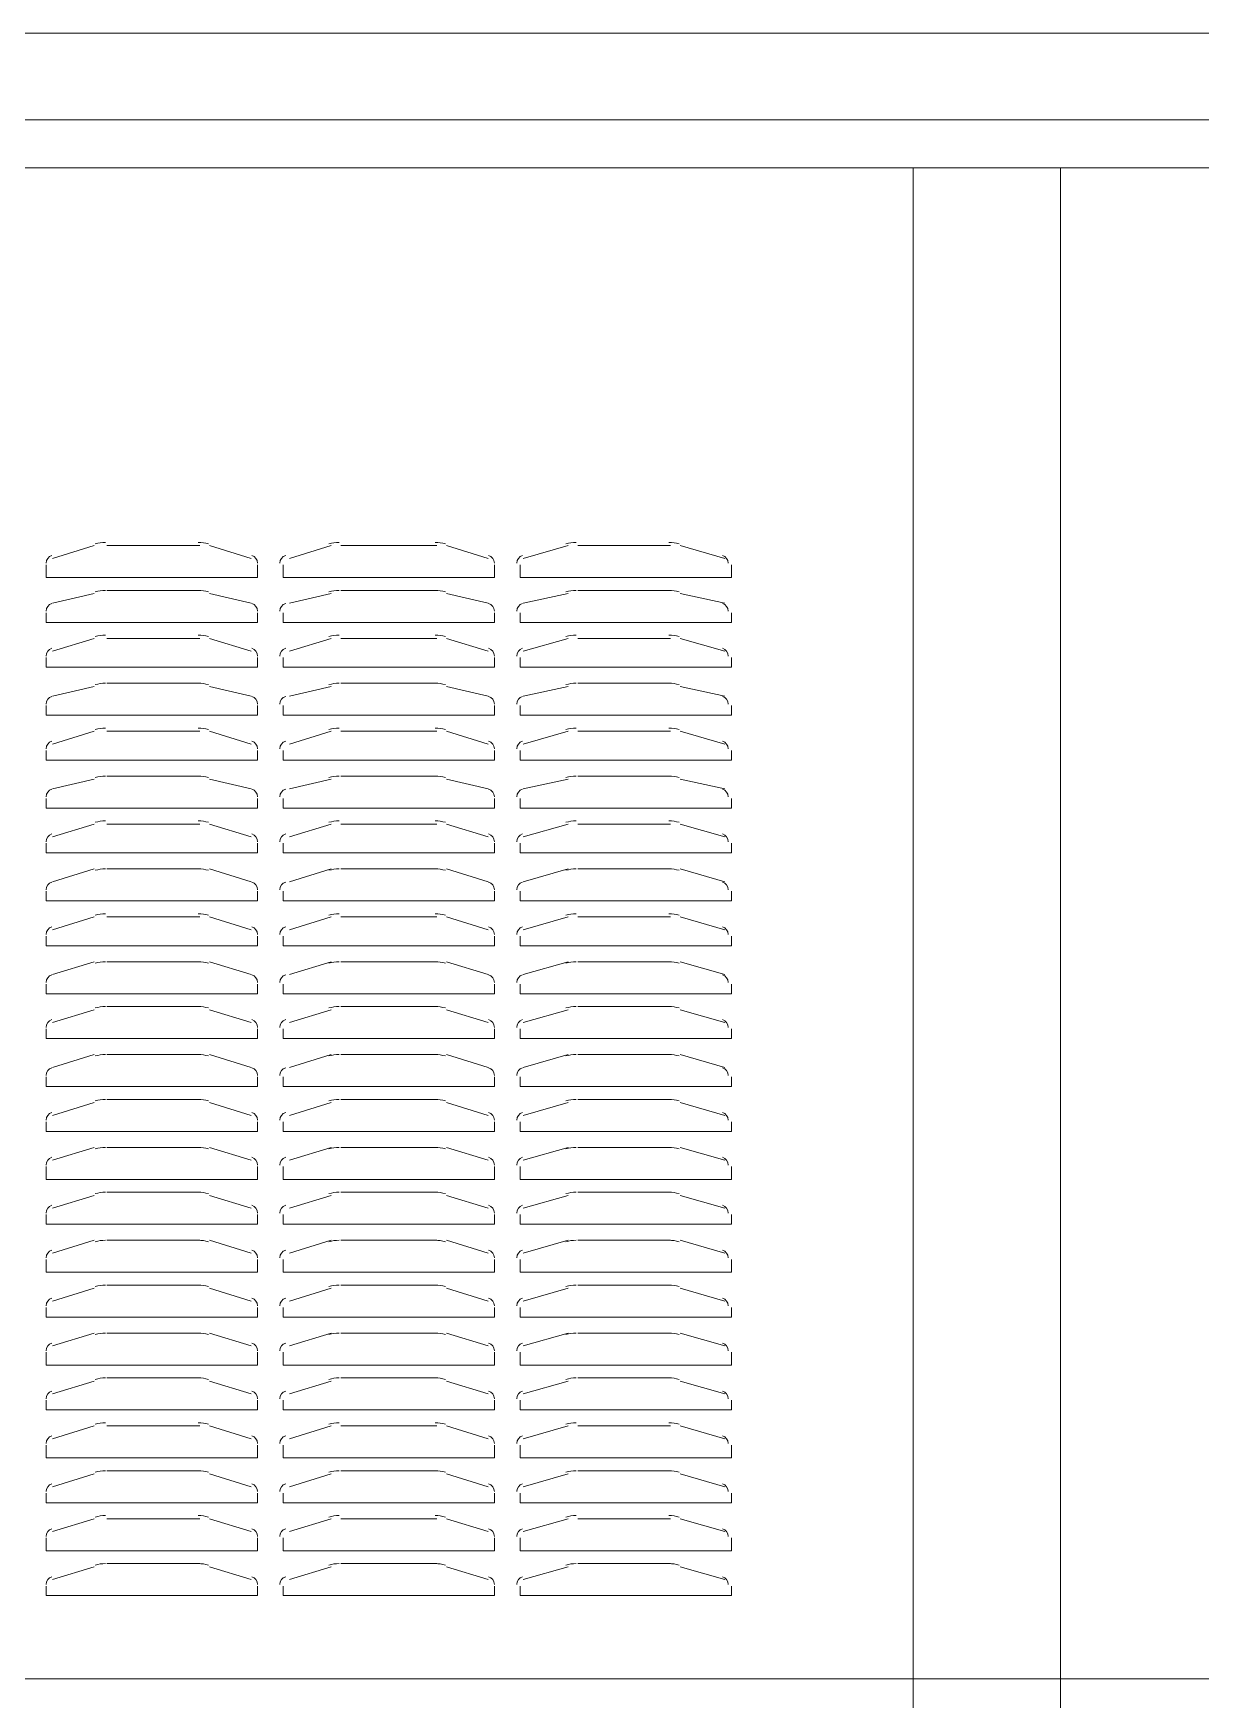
# Model space of a CAD drawing. Header units: millimetres. Extents: x 106699 to 122058, y 158555 to 162844.
# Drawn here: x 109897.96 to 109925.65, y 160367.29 to 160406.81 of the extents above; entities that cross this region are included whole.
import ezdxf

# ---------------------------------------------------------------- set-up
doc = ezdxf.new("R2010")
doc.units = ezdxf.units.MM
doc.layers.add('no3_paslanmaz kesit on', color=153, linetype='Continuous', lineweight=20)
doc.layers.add('S2000-002 Çizgi', color=7, linetype='Continuous')

# ---------------------------------------------------------------- blocks, each defined once
blk = doc.blocks.new('AA')
at = {"layer": 'no3_paslanmaz kesit on'}
for points in [[(116979.593, 160871.15), (117129.517, 160871.15), (117129.517, 160873.2), (116979.593, 160873.2), (116979.593, 160871.15)], [(116979.593, 160871.15), (117129.517, 160871.15), (117129.517, 160870.011), (116979.593, 160870.011), (116979.593, 160871.15)], [(116979.593, 160871.15), (117129.517, 160871.15), (117129.517, 160870.011), (116979.593, 160870.011), (116979.593, 160871.15)], [(116983.086, 160871.15), (117067.086, 160871.15)], [(117067.086, 160870.011), (117067.086, 160834.162), (116983.086, 160834.162), (116983.086, 160870.011)], [(117067.086, 160870.011), (117067.086, 160835.226), (117067.086, 160833.175), (117070.58, 160833.175), (117070.58, 160870.011)], [(117047.661, 160861.048), (117046.674, 160860.745)], [(117050.168, 160861.048), (117047.965, 160861.048)], [(117051.383, 160860.745), (117050.396, 160861.048)], [(117053.282, 160861.048), (117052.294, 160860.745)], [(117055.788, 160861.048), (117053.509, 160861.048)], [(117057.003, 160860.745), (117056.016, 160861.048)], [(117058.902, 160861.048), (117057.839, 160860.745)], [(117061.332, 160861.048), (117059.13, 160861.048)], [(117062.623, 160860.745), (117061.56, 160861.048)], [(117046.522, 160860.593), (117046.522, 160860.289), (117051.535, 160860.289), (117051.535, 160860.593)], [(117052.142, 160860.593), (117052.142, 160860.289), (117057.155, 160860.289), (117057.155, 160860.593)], [(117057.763, 160860.593), (117057.763, 160860.289), (117062.775, 160860.289), (117062.775, 160860.593)], [(117047.661, 160859.909), (117046.674, 160859.681)], [(117050.168, 160859.985), (117047.965, 160859.985)], [(117051.383, 160859.681), (117050.396, 160859.909)], [(117053.282, 160859.909), (117052.294, 160859.681)], [(117055.788, 160859.985), (117053.509, 160859.985)], [(117057.003, 160859.681), (117056.016, 160859.909)], [(117058.902, 160859.909), (117057.839, 160859.681)], [(117061.332, 160859.985), (117059.13, 160859.985)], [(117062.623, 160859.681), (117061.56, 160859.909)], [(117046.522, 160859.454), (117046.522, 160859.226), (117051.535, 160859.226), (117051.535, 160859.454)], [(117052.142, 160859.454), (117052.142, 160859.226), (117057.155, 160859.226), (117057.155, 160859.454)], [(117057.763, 160859.454), (117057.763, 160859.226), (117062.775, 160859.226), (117062.775, 160859.454)], [(117047.661, 160858.846), (117046.674, 160858.542)], [(117050.168, 160858.846), (117047.965, 160858.846)], [(117051.383, 160858.542), (117050.396, 160858.846)], [(117053.282, 160858.846), (117052.294, 160858.542)], [(117055.788, 160858.846), (117053.509, 160858.846)], [(117057.003, 160858.542), (117056.016, 160858.846)], [(117058.902, 160858.846), (117057.839, 160858.542)], [(117061.332, 160858.846), (117059.13, 160858.846)], [(117062.623, 160858.542), (117061.56, 160858.846)], [(117046.522, 160858.39), (117046.522, 160858.162), (117051.535, 160858.162), (117051.535, 160858.39)], [(117052.142, 160858.39), (117052.142, 160858.162), (117057.155, 160858.162), (117057.155, 160858.39)], [(117057.763, 160858.39), (117057.763, 160858.162), (117062.775, 160858.162), (117062.775, 160858.39)], [(117047.661, 160857.707), (117046.674, 160857.479)], [(117050.168, 160857.783), (117047.965, 160857.783)], [(117051.383, 160857.479), (117050.396, 160857.707)], [(117053.282, 160857.707), (117052.294, 160857.479)], [(117055.788, 160857.783), (117053.509, 160857.783)], [(117057.003, 160857.479), (117056.016, 160857.707)], [(117058.902, 160857.707), (117057.839, 160857.479)], [(117061.332, 160857.783), (117059.13, 160857.783)], [(117062.623, 160857.479), (117061.56, 160857.707)], [(117046.522, 160857.251), (117046.522, 160857.023), (117051.535, 160857.023), (117051.535, 160857.251)], [(117052.142, 160857.251), (117052.142, 160857.023), (117057.155, 160857.023), (117057.155, 160857.251)], [(117057.763, 160857.251), (117057.763, 160857.023), (117062.775, 160857.023), (117062.775, 160857.251)], [(117047.661, 160856.643), (117046.674, 160856.34)], [(117050.168, 160856.643), (117047.965, 160856.643)], [(117051.383, 160856.34), (117050.396, 160856.643)], [(117053.282, 160856.643), (117052.294, 160856.34)], [(117055.788, 160856.643), (117053.509, 160856.643)], [(117057.003, 160856.34), (117056.016, 160856.643)], [(117058.902, 160856.643), (117057.839, 160856.34)], [(117061.332, 160856.643), (117059.13, 160856.643)], [(117062.623, 160856.34), (117061.56, 160856.643)], [(117046.522, 160856.188), (117046.522, 160855.96), (117051.535, 160855.96), (117051.535, 160856.188)], [(117052.142, 160856.188), (117052.142, 160855.96), (117057.155, 160855.96), (117057.155, 160856.188)], [(117057.763, 160856.188), (117057.763, 160855.96), (117062.775, 160855.96), (117062.775, 160856.188)], [(117047.661, 160855.504), (117046.674, 160855.276)], [(117050.168, 160855.58), (117047.965, 160855.58)], [(117051.383, 160855.276), (117050.396, 160855.504)], [(117053.282, 160855.504), (117052.294, 160855.276)], [(117055.788, 160855.58), (117053.509, 160855.58)], [(117057.003, 160855.276), (117056.016, 160855.504)], [(117058.902, 160855.504), (117057.839, 160855.276)], [(117061.332, 160855.58), (117059.13, 160855.58)], [(117062.623, 160855.276), (117061.56, 160855.504)], [(117046.522, 160855.049), (117046.522, 160854.821), (117051.535, 160854.821), (117051.535, 160855.049)], [(117052.142, 160855.049), (117052.142, 160854.821), (117057.155, 160854.821), (117057.155, 160855.049)], [(117057.763, 160855.049), (117057.763, 160854.821), (117062.775, 160854.821), (117062.775, 160855.049)], [(117047.661, 160854.441), (117046.674, 160854.137)], [(117050.168, 160854.441), (117047.965, 160854.441)], [(117051.383, 160854.137), (117050.396, 160854.441)], [(117053.282, 160854.441), (117052.294, 160854.137)], [(117055.788, 160854.441), (117053.509, 160854.441)], [(117057.003, 160854.137), (117056.016, 160854.441)], [(117058.902, 160854.441), (117057.839, 160854.137)], [(117061.332, 160854.441), (117059.13, 160854.441)], [(117062.623, 160854.137), (117061.56, 160854.441)], [(117046.522, 160853.985), (117046.522, 160853.757), (117051.535, 160853.757), (117051.535, 160853.985)], [(117052.142, 160853.985), (117052.142, 160853.757), (117057.155, 160853.757), (117057.155, 160853.985)], [(117057.763, 160853.985), (117057.763, 160853.757), (117062.775, 160853.757), (117062.775, 160853.985)], [(117047.661, 160853.378), (117046.674, 160853.074)], [(117050.168, 160853.378), (117047.965, 160853.378)], [(117051.383, 160853.074), (117050.396, 160853.378)], [(117053.282, 160853.378), (117052.294, 160853.074)], [(117055.788, 160853.378), (117053.509, 160853.378)], [(117057.003, 160853.074), (117056.016, 160853.378)], [(117058.902, 160853.378), (117057.839, 160853.074)], [(117061.332, 160853.378), (117059.13, 160853.378)], [(117062.623, 160853.074), (117061.56, 160853.378)], [(117046.522, 160852.846), (117046.522, 160852.618), (117051.535, 160852.618), (117051.535, 160852.846)], [(117052.142, 160852.846), (117052.142, 160852.618), (117057.155, 160852.618), (117057.155, 160852.846)], [(117057.763, 160852.846), (117057.763, 160852.618), (117062.775, 160852.618), (117062.775, 160852.846)], [(117047.661, 160852.238), (117046.674, 160851.935)], [(117050.168, 160852.238), (117047.965, 160852.238)], [(117051.383, 160851.935), (117050.396, 160852.238)], [(117053.282, 160852.238), (117052.294, 160851.935)], [(117055.788, 160852.238), (117053.509, 160852.238)], [(117057.003, 160851.935), (117056.016, 160852.238)], [(117058.902, 160852.238), (117057.839, 160851.935)], [(117061.332, 160852.238), (117059.13, 160852.238)], [(117062.623, 160851.935), (117061.56, 160852.238)], [(117046.522, 160851.783), (117046.522, 160851.555), (117051.535, 160851.555), (117051.535, 160851.783)], [(117052.142, 160851.783), (117052.142, 160851.555), (117057.155, 160851.555), (117057.155, 160851.783)], [(117057.763, 160851.783), (117057.763, 160851.555), (117062.775, 160851.555), (117062.775, 160851.783)], [(117047.661, 160851.175), (117046.674, 160850.871)], [(117050.168, 160851.175), (117047.965, 160851.175)], [(117051.383, 160850.871), (117050.396, 160851.175)], [(117053.282, 160851.175), (117052.294, 160850.871)], [(117055.788, 160851.175), (117053.509, 160851.175)], [(117057.003, 160850.871), (117056.016, 160851.175)], [(117058.902, 160851.175), (117057.839, 160850.871)], [(117061.332, 160851.175), (117059.13, 160851.175)], [(117062.623, 160850.871), (117061.56, 160851.175)], [(117046.522, 160850.643), (117046.522, 160850.416), (117051.535, 160850.416), (117051.535, 160850.643)], [(117052.142, 160850.643), (117052.142, 160850.416), (117057.155, 160850.416), (117057.155, 160850.643)], [(117057.763, 160850.643), (117057.763, 160850.416), (117062.775, 160850.416), (117062.775, 160850.643)], [(117047.661, 160850.036), (117046.674, 160849.732)], [(117050.168, 160850.112), (117047.965, 160850.112)], [(117051.383, 160849.732), (117050.396, 160850.036)], [(117053.282, 160850.036), (117052.294, 160849.732)], [(117055.788, 160850.112), (117053.509, 160850.112)], [(117057.003, 160849.732), (117056.016, 160850.036)], [(117058.902, 160850.036), (117057.839, 160849.732)], [(117061.332, 160850.112), (117059.13, 160850.112)], [(117062.623, 160849.732), (117061.56, 160850.036)], [(117046.522, 160849.58), (117046.522, 160849.352), (117051.535, 160849.352), (117051.535, 160849.58)], [(117052.142, 160849.58), (117052.142, 160849.352), (117057.155, 160849.352), (117057.155, 160849.58)], [(117057.763, 160849.58), (117057.763, 160849.352), (117062.775, 160849.352), (117062.775, 160849.58)], [(117047.661, 160848.973), (117046.674, 160848.669)], [(117050.168, 160848.973), (117047.965, 160848.973)], [(117051.383, 160848.669), (117050.396, 160848.973)], [(117053.282, 160848.973), (117052.294, 160848.669)], [(117055.788, 160848.973), (117053.509, 160848.973)], [(117057.003, 160848.669), (117056.016, 160848.973)], [(117058.902, 160848.973), (117057.839, 160848.669)], [(117061.332, 160848.973), (117059.13, 160848.973)], [(117062.623, 160848.669), (117061.56, 160848.973)], [(117046.522, 160848.441), (117046.522, 160848.213), (117051.535, 160848.213), (117051.535, 160848.441)], [(117052.142, 160848.441), (117052.142, 160848.213), (117057.155, 160848.213), (117057.155, 160848.441)], [(117057.763, 160848.441), (117057.763, 160848.213), (117062.775, 160848.213), (117062.775, 160848.441)], [(117047.661, 160847.833), (117046.674, 160847.53)], [(117050.168, 160847.909), (117047.965, 160847.909)], [(117051.383, 160847.53), (117050.396, 160847.833)], [(117053.282, 160847.833), (117052.294, 160847.53)], [(117055.788, 160847.909), (117053.509, 160847.909)], [(117057.003, 160847.53), (117056.016, 160847.833)], [(117058.902, 160847.833), (117057.839, 160847.53)], [(117061.332, 160847.909), (117059.13, 160847.909)], [(117062.623, 160847.53), (117061.56, 160847.833)], [(117046.522, 160847.378), (117046.522, 160847.15), (117051.535, 160847.15), (117051.535, 160847.378)], [(117052.142, 160847.378), (117052.142, 160847.15), (117057.155, 160847.15), (117057.155, 160847.378)], [(117057.763, 160847.378), (117057.763, 160847.15), (117062.775, 160847.15), (117062.775, 160847.378)], [(117047.661, 160846.77), (117046.674, 160846.466)], [(117050.168, 160846.77), (117047.965, 160846.77)], [(117051.383, 160846.466), (117050.396, 160846.77)], [(117053.282, 160846.77), (117052.294, 160846.466)], [(117055.788, 160846.77), (117053.509, 160846.77)], [(117057.003, 160846.466), (117056.016, 160846.77)], [(117058.902, 160846.77), (117057.839, 160846.466)], [(117061.332, 160846.77), (117059.13, 160846.77)], [(117062.623, 160846.466), (117061.56, 160846.77)], [(117046.522, 160846.314), (117046.522, 160846.011), (117051.535, 160846.011), (117051.535, 160846.314)], [(117052.142, 160846.314), (117052.142, 160846.011), (117057.155, 160846.011), (117057.155, 160846.314)], [(117057.763, 160846.314), (117057.763, 160846.011), (117062.775, 160846.011), (117062.775, 160846.314)], [(117047.661, 160845.631), (117046.674, 160845.327)], [(117050.168, 160845.707), (117047.965, 160845.707)], [(117051.383, 160845.327), (117050.396, 160845.631)], [(117053.282, 160845.631), (117052.294, 160845.327)], [(117055.788, 160845.707), (117053.509, 160845.707)], [(117057.003, 160845.327), (117056.016, 160845.631)], [(117058.902, 160845.631), (117057.839, 160845.327)], [(117061.332, 160845.707), (117059.13, 160845.707)], [(117062.623, 160845.327), (117061.56, 160845.631)], [(117046.522, 160845.175), (117046.522, 160844.947), (117051.535, 160844.947), (117051.535, 160845.175)], [(117052.142, 160845.175), (117052.142, 160844.947), (117057.155, 160844.947), (117057.155, 160845.175)], [(117057.763, 160845.175), (117057.763, 160844.947), (117062.775, 160844.947), (117062.775, 160845.175)], [(117047.661, 160844.567), (117046.674, 160844.264)], [(117050.168, 160844.567), (117047.965, 160844.567)], [(117051.383, 160844.264), (117050.396, 160844.567)], [(117053.282, 160844.567), (117052.294, 160844.264)], [(117055.788, 160844.567), (117053.509, 160844.567)], [(117057.003, 160844.264), (117056.016, 160844.567)], [(117058.902, 160844.567), (117057.839, 160844.264)], [(117061.332, 160844.567), (117059.13, 160844.567)], [(117062.623, 160844.264), (117061.56, 160844.567)], [(117046.522, 160844.112), (117046.522, 160843.808), (117051.535, 160843.808), (117051.535, 160844.112)], [(117052.142, 160844.112), (117052.142, 160843.808), (117057.155, 160843.808), (117057.155, 160844.112)], [(117057.763, 160844.112), (117057.763, 160843.808), (117062.775, 160843.808), (117062.775, 160844.112)], [(117047.661, 160843.428), (117046.674, 160843.124)], [(117050.168, 160843.504), (117047.965, 160843.504)], [(117051.383, 160843.124), (117050.396, 160843.428)], [(117053.282, 160843.428), (117052.294, 160843.124)], [(117055.788, 160843.504), (117053.509, 160843.504)], [(117057.003, 160843.124), (117056.016, 160843.428)], [(117058.902, 160843.428), (117057.839, 160843.124)], [(117061.332, 160843.504), (117059.13, 160843.504)], [(117062.623, 160843.124), (117061.56, 160843.428)], [(117046.522, 160842.973), (117046.522, 160842.745), (117051.535, 160842.745), (117051.535, 160842.973)], [(117052.142, 160842.973), (117052.142, 160842.745), (117057.155, 160842.745), (117057.155, 160842.973)], [(117057.763, 160842.973), (117057.763, 160842.745), (117062.775, 160842.745), (117062.775, 160842.973)], [(117047.661, 160842.365), (117046.674, 160842.061)], [(117050.168, 160842.365), (117047.965, 160842.365)], [(117051.383, 160842.061), (117050.396, 160842.365)], [(117053.282, 160842.365), (117052.294, 160842.061)], [(117055.788, 160842.365), (117053.509, 160842.365)], [(117057.003, 160842.061), (117056.016, 160842.365)], [(117058.902, 160842.365), (117057.839, 160842.061)], [(117061.332, 160842.365), (117059.13, 160842.365)], [(117062.623, 160842.061), (117061.56, 160842.365)], [(117046.522, 160841.909), (117046.522, 160841.605), (117051.535, 160841.605), (117051.535, 160841.909)], [(117052.142, 160841.909), (117052.142, 160841.605), (117057.155, 160841.605), (117057.155, 160841.909)], [(117057.763, 160841.909), (117057.763, 160841.605), (117062.775, 160841.605), (117062.775, 160841.909)], [(117050.168, 160841.302), (117047.965, 160841.302)], [(117055.788, 160841.302), (117053.509, 160841.302)], [(117061.332, 160841.302), (117059.13, 160841.302)], [(117047.661, 160841.226), (117046.674, 160840.922)], [(117051.383, 160840.922), (117050.396, 160841.226)], [(117053.282, 160841.226), (117052.294, 160840.922)], [(117057.003, 160840.922), (117056.016, 160841.226)], [(117058.902, 160841.226), (117057.839, 160840.922)], [(117062.623, 160840.922), (117061.56, 160841.226)], [(117046.522, 160840.77), (117046.522, 160840.542), (117051.535, 160840.542), (117051.535, 160840.77)], [(117052.142, 160840.77), (117052.142, 160840.542), (117057.155, 160840.542), (117057.155, 160840.77)], [(117057.763, 160840.77), (117057.763, 160840.542), (117062.775, 160840.542), (117062.775, 160840.77)], [(117047.661, 160840.162), (117046.674, 160839.859)], [(117050.168, 160840.162), (117047.965, 160840.162)], [(117051.383, 160839.859), (117050.396, 160840.162)], [(117053.282, 160840.162), (117052.294, 160839.859)], [(117055.788, 160840.162), (117053.509, 160840.162)], [(117057.003, 160839.859), (117056.016, 160840.162)], [(117058.902, 160840.162), (117057.839, 160839.859)], [(117061.332, 160840.162), (117059.13, 160840.162)], [(117062.623, 160839.859), (117061.56, 160840.162)], [(117046.522, 160839.707), (117046.522, 160839.403), (117051.535, 160839.403), (117051.535, 160839.707)], [(117052.142, 160839.707), (117052.142, 160839.403), (117057.155, 160839.403), (117057.155, 160839.707)], [(117057.763, 160839.707), (117057.763, 160839.403), (117062.775, 160839.403), (117062.775, 160839.707)], [(117047.661, 160839.023), (117046.674, 160838.719)], [(117050.168, 160839.099), (117047.965, 160839.099)], [(117051.383, 160838.719), (117050.396, 160839.023)], [(117053.282, 160839.023), (117052.294, 160838.719)], [(117055.788, 160839.099), (117053.509, 160839.099)], [(117057.003, 160838.719), (117056.016, 160839.023)], [(117058.902, 160839.023), (117057.839, 160838.719)], [(117061.332, 160839.099), (117059.13, 160839.099)], [(117062.623, 160838.719), (117061.56, 160839.023)], [(117046.522, 160838.567), (117046.522, 160838.34), (117051.535, 160838.34), (117051.535, 160838.567)], [(117052.142, 160838.567), (117052.142, 160838.34), (117057.155, 160838.34), (117057.155, 160838.567)], [(117057.763, 160838.567), (117057.763, 160838.34), (117062.775, 160838.34), (117062.775, 160838.567)], [(117047.661, 160837.96), (117046.674, 160837.656)], [(117050.168, 160837.96), (117047.965, 160837.96)], [(117051.383, 160837.656), (117050.396, 160837.96)], [(117053.282, 160837.96), (117052.294, 160837.656)], [(117055.788, 160837.96), (117053.509, 160837.96)], [(117057.003, 160837.656), (117056.016, 160837.96)], [(117058.902, 160837.96), (117057.839, 160837.656)], [(117061.332, 160837.96), (117059.13, 160837.96)], [(117062.623, 160837.656), (117061.56, 160837.96)], [(117046.522, 160837.504), (117046.522, 160837.2), (117051.535, 160837.2), (117051.535, 160837.504)], [(117052.142, 160837.504), (117052.142, 160837.2), (117057.155, 160837.2), (117057.155, 160837.504)], [(117057.763, 160837.504), (117057.763, 160837.2), (117062.775, 160837.2), (117062.775, 160837.504)], [(117047.661, 160836.821), (117046.674, 160836.517)], [(117050.168, 160836.897), (117047.965, 160836.897)], [(117051.383, 160836.517), (117050.396, 160836.821)], [(117053.282, 160836.821), (117052.294, 160836.517)], [(117055.788, 160836.897), (117053.509, 160836.897)], [(117057.003, 160836.517), (117056.016, 160836.821)], [(117058.902, 160836.821), (117057.839, 160836.517)], [(117061.332, 160836.897), (117059.13, 160836.897)], [(117062.623, 160836.517), (117061.56, 160836.821)], [(117046.522, 160836.365), (117046.522, 160836.137), (117051.535, 160836.137), (117051.535, 160836.365)], [(117052.142, 160836.365), (117052.142, 160836.137), (117057.155, 160836.137), (117057.155, 160836.365)], [(117057.763, 160836.365), (117057.763, 160836.137), (117062.775, 160836.137), (117062.775, 160836.365)], [(117067.086, 160834.162), (116983.086, 160834.162)], [(117070.58, 160834.162), (117067.086, 160834.162)], [(117129.517, 160834.162), (117126.023, 160834.162), (117070.58, 160834.162)]]:
    blk.add_lwpolyline(points, dxfattribs=at)
for points in [[(117047.927, 160861.124), (117047.846, 160861.124), (117047.764, 160861.113), (117047.686, 160861.09)], [(117050.371, 160861.09), (117050.293, 160861.113), (117050.211, 160861.124), (117050.13, 160861.124)], [(117053.471, 160861.124), (117053.39, 160861.124), (117053.309, 160861.113), (117053.23, 160861.09)], [(117055.991, 160861.09), (117055.913, 160861.113), (117055.832, 160861.124), (117055.75, 160861.124)], [(117059.092, 160861.124), (117059.01, 160861.124), (117058.929, 160861.113), (117058.85, 160861.09)], [(117061.536, 160861.09), (117061.457, 160861.113), (117061.376, 160861.124), (117061.294, 160861.124)], [(117046.659, 160860.813), (117046.578, 160860.79), (117046.522, 160860.715), (117046.522, 160860.631)], [(117051.535, 160860.631), (117051.535, 160860.715), (117051.479, 160860.79), (117051.397, 160860.813)], [(117052.204, 160860.813), (117052.122, 160860.79), (117052.066, 160860.715), (117052.066, 160860.631)], [(117057.155, 160860.631), (117057.155, 160860.715), (117057.099, 160860.79), (117057.018, 160860.813)], [(117057.824, 160860.813), (117057.743, 160860.79), (117057.687, 160860.715), (117057.687, 160860.631)], [(117062.699, 160860.631), (117062.699, 160860.715), (117062.643, 160860.79), (117062.562, 160860.813)], [(117047.927, 160859.985), (117047.846, 160859.985), (117047.764, 160859.974), (117047.686, 160859.951)], [(117050.371, 160859.951), (117050.293, 160859.974), (117050.211, 160859.985), (117050.13, 160859.985)], [(117053.471, 160859.985), (117053.39, 160859.985), (117053.309, 160859.974), (117053.23, 160859.951)], [(117055.991, 160859.951), (117055.913, 160859.974), (117055.832, 160859.985), (117055.75, 160859.985)], [(117059.092, 160859.985), (117059.01, 160859.985), (117058.929, 160859.974), (117058.85, 160859.951)], [(117061.536, 160859.951), (117061.457, 160859.974), (117061.376, 160859.985), (117061.294, 160859.985)], [(117046.659, 160859.674), (117046.578, 160859.651), (117046.522, 160859.576), (117046.522, 160859.492)], [(117051.535, 160859.492), (117051.535, 160859.576), (117051.479, 160859.651), (117051.397, 160859.674)], [(117052.204, 160859.674), (117052.122, 160859.651), (117052.066, 160859.576), (117052.066, 160859.492)], [(117057.155, 160859.492), (117057.155, 160859.576), (117057.099, 160859.651), (117057.018, 160859.674)], [(117057.824, 160859.674), (117057.743, 160859.651), (117057.687, 160859.576), (117057.687, 160859.492)], [(117062.699, 160859.492), (117062.699, 160859.576), (117062.643, 160859.651), (117062.562, 160859.674)], [(117047.927, 160858.922), (117047.846, 160858.922), (117047.764, 160858.91), (117047.686, 160858.888)], [(117050.371, 160858.888), (117050.293, 160858.91), (117050.211, 160858.922), (117050.13, 160858.922)], [(117053.471, 160858.922), (117053.39, 160858.922), (117053.309, 160858.91), (117053.23, 160858.888)], [(117055.991, 160858.888), (117055.913, 160858.91), (117055.832, 160858.922), (117055.75, 160858.922)], [(117059.092, 160858.922), (117059.01, 160858.922), (117058.929, 160858.91), (117058.85, 160858.888)], [(117061.536, 160858.888), (117061.457, 160858.91), (117061.376, 160858.922), (117061.294, 160858.922)], [(117046.659, 160858.611), (117046.578, 160858.587), (117046.522, 160858.513), (117046.522, 160858.428)], [(117051.535, 160858.428), (117051.535, 160858.513), (117051.479, 160858.587), (117051.397, 160858.611)], [(117052.204, 160858.611), (117052.122, 160858.587), (117052.066, 160858.513), (117052.066, 160858.428)], [(117057.155, 160858.428), (117057.155, 160858.513), (117057.099, 160858.587), (117057.018, 160858.611)], [(117057.824, 160858.611), (117057.743, 160858.587), (117057.687, 160858.513), (117057.687, 160858.428)], [(117062.699, 160858.428), (117062.699, 160858.513), (117062.643, 160858.587), (117062.562, 160858.611)], [(117046.659, 160857.471), (117046.578, 160857.448), (117046.522, 160857.374), (117046.522, 160857.289)], [(117047.927, 160857.783), (117047.846, 160857.783), (117047.764, 160857.771), (117047.686, 160857.749)], [(117050.371, 160857.749), (117050.293, 160857.771), (117050.211, 160857.783), (117050.13, 160857.783)], [(117051.535, 160857.289), (117051.535, 160857.374), (117051.479, 160857.448), (117051.397, 160857.471)], [(117052.204, 160857.471), (117052.122, 160857.448), (117052.066, 160857.374), (117052.066, 160857.289)], [(117053.471, 160857.783), (117053.39, 160857.783), (117053.309, 160857.771), (117053.23, 160857.749)], [(117055.991, 160857.749), (117055.913, 160857.771), (117055.832, 160857.783), (117055.75, 160857.783)], [(117057.155, 160857.289), (117057.155, 160857.374), (117057.099, 160857.448), (117057.018, 160857.471)], [(117057.824, 160857.471), (117057.743, 160857.448), (117057.687, 160857.374), (117057.687, 160857.289)], [(117059.092, 160857.783), (117059.01, 160857.783), (117058.929, 160857.771), (117058.85, 160857.749)], [(117061.536, 160857.749), (117061.457, 160857.771), (117061.376, 160857.783), (117061.294, 160857.783)], [(117062.699, 160857.289), (117062.699, 160857.374), (117062.643, 160857.448), (117062.562, 160857.471)], [(117047.927, 160856.719), (117047.846, 160856.719), (117047.764, 160856.708), (117047.686, 160856.685)], [(117050.371, 160856.685), (117050.293, 160856.708), (117050.211, 160856.719), (117050.13, 160856.719)], [(117053.471, 160856.719), (117053.39, 160856.719), (117053.309, 160856.708), (117053.23, 160856.685)], [(117055.991, 160856.685), (117055.913, 160856.708), (117055.832, 160856.719), (117055.75, 160856.719)], [(117059.092, 160856.719), (117059.01, 160856.719), (117058.929, 160856.708), (117058.85, 160856.685)], [(117061.536, 160856.685), (117061.457, 160856.708), (117061.376, 160856.719), (117061.294, 160856.719)], [(117046.659, 160856.408), (117046.578, 160856.385), (117046.522, 160856.31), (117046.522, 160856.226)], [(117051.535, 160856.226), (117051.535, 160856.31), (117051.479, 160856.385), (117051.397, 160856.408)], [(117052.204, 160856.408), (117052.122, 160856.385), (117052.066, 160856.31), (117052.066, 160856.226)], [(117057.155, 160856.226), (117057.155, 160856.31), (117057.099, 160856.385), (117057.018, 160856.408)], [(117057.824, 160856.408), (117057.743, 160856.385), (117057.687, 160856.31), (117057.687, 160856.226)], [(117062.699, 160856.226), (117062.699, 160856.31), (117062.643, 160856.385), (117062.562, 160856.408)], [(117047.927, 160855.58), (117047.846, 160855.58), (117047.764, 160855.569), (117047.686, 160855.546)], [(117050.371, 160855.546), (117050.293, 160855.569), (117050.211, 160855.58), (117050.13, 160855.58)], [(117053.471, 160855.58), (117053.39, 160855.58), (117053.309, 160855.569), (117053.23, 160855.546)], [(117055.991, 160855.546), (117055.913, 160855.569), (117055.832, 160855.58), (117055.75, 160855.58)], [(117059.092, 160855.58), (117059.01, 160855.58), (117058.929, 160855.569), (117058.85, 160855.546)], [(117061.536, 160855.546), (117061.457, 160855.569), (117061.376, 160855.58), (117061.294, 160855.58)], [(117046.659, 160855.269), (117046.578, 160855.246), (117046.522, 160855.171), (117046.522, 160855.086)], [(117051.535, 160855.086), (117051.535, 160855.171), (117051.479, 160855.246), (117051.397, 160855.269)], [(117052.204, 160855.269), (117052.122, 160855.246), (117052.066, 160855.171), (117052.066, 160855.086)], [(117057.155, 160855.086), (117057.155, 160855.171), (117057.099, 160855.246), (117057.018, 160855.269)], [(117057.824, 160855.269), (117057.743, 160855.246), (117057.687, 160855.171), (117057.687, 160855.086)], [(117062.699, 160855.086), (117062.699, 160855.171), (117062.643, 160855.246), (117062.562, 160855.269)], [(117047.927, 160854.517), (117047.846, 160854.517), (117047.764, 160854.505), (117047.686, 160854.483)], [(117050.371, 160854.483), (117050.293, 160854.505), (117050.211, 160854.517), (117050.13, 160854.517)], [(117053.471, 160854.517), (117053.39, 160854.517), (117053.309, 160854.505), (117053.23, 160854.483)], [(117055.991, 160854.483), (117055.913, 160854.505), (117055.832, 160854.517), (117055.75, 160854.517)], [(117059.092, 160854.517), (117059.01, 160854.517), (117058.929, 160854.505), (117058.85, 160854.483)], [(117061.536, 160854.483), (117061.457, 160854.505), (117061.376, 160854.517), (117061.294, 160854.517)], [(117046.659, 160854.206), (117046.578, 160854.182), (117046.522, 160854.108), (117046.522, 160854.023)], [(117051.535, 160854.023), (117051.535, 160854.108), (117051.479, 160854.182), (117051.397, 160854.206)], [(117052.204, 160854.206), (117052.122, 160854.182), (117052.066, 160854.108), (117052.066, 160854.023)], [(117057.155, 160854.023), (117057.155, 160854.108), (117057.099, 160854.182), (117057.018, 160854.206)], [(117057.824, 160854.206), (117057.743, 160854.182), (117057.687, 160854.108), (117057.687, 160854.023)], [(117062.699, 160854.023), (117062.699, 160854.108), (117062.643, 160854.182), (117062.562, 160854.206)], [(117047.927, 160853.378), (117047.846, 160853.378), (117047.764, 160853.366), (117047.686, 160853.344)], [(117050.371, 160853.344), (117050.293, 160853.366), (117050.211, 160853.378), (117050.13, 160853.378)], [(117053.471, 160853.378), (117053.39, 160853.378), (117053.309, 160853.366), (117053.23, 160853.344)], [(117055.991, 160853.344), (117055.913, 160853.366), (117055.832, 160853.378), (117055.75, 160853.378)], [(117059.092, 160853.378), (117059.01, 160853.378), (117058.929, 160853.366), (117058.85, 160853.344)], [(117061.536, 160853.344), (117061.457, 160853.366), (117061.376, 160853.378), (117061.294, 160853.378)], [(117046.659, 160853.066), (117046.578, 160853.043), (117046.522, 160852.969), (117046.522, 160852.884)], [(117051.535, 160852.884), (117051.535, 160852.969), (117051.479, 160853.043), (117051.397, 160853.066)], [(117052.204, 160853.066), (117052.122, 160853.043), (117052.066, 160852.969), (117052.066, 160852.884)], [(117057.155, 160852.884), (117057.155, 160852.969), (117057.099, 160853.043), (117057.018, 160853.066)], [(117057.824, 160853.066), (117057.743, 160853.043), (117057.687, 160852.969), (117057.687, 160852.884)], [(117062.699, 160852.884), (117062.699, 160852.969), (117062.643, 160853.043), (117062.562, 160853.066)], [(117047.927, 160852.314), (117047.846, 160852.314), (117047.764, 160852.303), (117047.686, 160852.28)], [(117050.371, 160852.28), (117050.293, 160852.303), (117050.211, 160852.314), (117050.13, 160852.314)], [(117053.471, 160852.314), (117053.39, 160852.314), (117053.309, 160852.303), (117053.23, 160852.28)], [(117055.991, 160852.28), (117055.913, 160852.303), (117055.832, 160852.314), (117055.75, 160852.314)], [(117059.092, 160852.314), (117059.01, 160852.314), (117058.929, 160852.303), (117058.85, 160852.28)], [(117061.536, 160852.28), (117061.457, 160852.303), (117061.376, 160852.314), (117061.294, 160852.314)], [(117046.659, 160852.003), (117046.578, 160851.98), (117046.522, 160851.905), (117046.522, 160851.821)], [(117051.535, 160851.821), (117051.535, 160851.905), (117051.479, 160851.98), (117051.397, 160852.003)], [(117052.204, 160852.003), (117052.122, 160851.98), (117052.066, 160851.905), (117052.066, 160851.821)], [(117057.155, 160851.821), (117057.155, 160851.905), (117057.099, 160851.98), (117057.018, 160852.003)], [(117057.824, 160852.003), (117057.743, 160851.98), (117057.687, 160851.905), (117057.687, 160851.821)], [(117062.699, 160851.821), (117062.699, 160851.905), (117062.643, 160851.98), (117062.562, 160852.003)], [(117047.927, 160851.175), (117047.846, 160851.175), (117047.764, 160851.164), (117047.686, 160851.141)], [(117050.371, 160851.141), (117050.293, 160851.164), (117050.211, 160851.175), (117050.13, 160851.175)], [(117053.471, 160851.175), (117053.39, 160851.175), (117053.309, 160851.164), (117053.23, 160851.141)], [(117055.991, 160851.141), (117055.913, 160851.164), (117055.832, 160851.175), (117055.75, 160851.175)], [(117059.092, 160851.175), (117059.01, 160851.175), (117058.929, 160851.164), (117058.85, 160851.141)], [(117061.536, 160851.141), (117061.457, 160851.164), (117061.376, 160851.175), (117061.294, 160851.175)], [(117046.659, 160850.864), (117046.578, 160850.84), (117046.522, 160850.766), (117046.522, 160850.681)], [(117051.535, 160850.681), (117051.535, 160850.766), (117051.479, 160850.84), (117051.397, 160850.864)], [(117052.204, 160850.864), (117052.122, 160850.84), (117052.066, 160850.766), (117052.066, 160850.681)], [(117057.155, 160850.681), (117057.155, 160850.766), (117057.099, 160850.84), (117057.018, 160850.864)], [(117057.824, 160850.864), (117057.743, 160850.84), (117057.687, 160850.766), (117057.687, 160850.681)], [(117062.699, 160850.681), (117062.699, 160850.766), (117062.643, 160850.84), (117062.562, 160850.864)], [(117047.927, 160850.112), (117047.846, 160850.112), (117047.764, 160850.1), (117047.686, 160850.078)], [(117050.371, 160850.078), (117050.293, 160850.1), (117050.211, 160850.112), (117050.13, 160850.112)], [(117053.471, 160850.112), (117053.39, 160850.112), (117053.309, 160850.1), (117053.23, 160850.078)], [(117055.991, 160850.078), (117055.913, 160850.1), (117055.832, 160850.112), (117055.75, 160850.112)], [(117059.092, 160850.112), (117059.01, 160850.112), (117058.929, 160850.1), (117058.85, 160850.078)], [(117061.536, 160850.078), (117061.457, 160850.1), (117061.376, 160850.112), (117061.294, 160850.112)], [(117046.659, 160849.801), (117046.578, 160849.777), (117046.522, 160849.703), (117046.522, 160849.618)], [(117051.535, 160849.618), (117051.535, 160849.703), (117051.479, 160849.777), (117051.397, 160849.801)], [(117052.204, 160849.801), (117052.122, 160849.777), (117052.066, 160849.703), (117052.066, 160849.618)], [(117057.155, 160849.618), (117057.155, 160849.703), (117057.099, 160849.777), (117057.018, 160849.801)], [(117057.824, 160849.801), (117057.743, 160849.777), (117057.687, 160849.703), (117057.687, 160849.618)], [(117062.699, 160849.618), (117062.699, 160849.703), (117062.643, 160849.777), (117062.562, 160849.801)], [(117047.927, 160848.973), (117047.846, 160848.973), (117047.764, 160848.961), (117047.686, 160848.939)], [(117050.371, 160848.939), (117050.293, 160848.961), (117050.211, 160848.973), (117050.13, 160848.973)], [(117053.471, 160848.973), (117053.39, 160848.973), (117053.309, 160848.961), (117053.23, 160848.939)], [(117055.991, 160848.939), (117055.913, 160848.961), (117055.832, 160848.973), (117055.75, 160848.973)], [(117059.092, 160848.973), (117059.01, 160848.973), (117058.929, 160848.961), (117058.85, 160848.939)], [(117061.536, 160848.939), (117061.457, 160848.961), (117061.376, 160848.973), (117061.294, 160848.973)], [(117046.659, 160848.661), (117046.578, 160848.638), (117046.522, 160848.564), (117046.522, 160848.479)], [(117051.535, 160848.479), (117051.535, 160848.564), (117051.479, 160848.638), (117051.397, 160848.661)], [(117052.204, 160848.661), (117052.122, 160848.638), (117052.066, 160848.564), (117052.066, 160848.479)], [(117057.155, 160848.479), (117057.155, 160848.564), (117057.099, 160848.638), (117057.018, 160848.661)], [(117057.824, 160848.661), (117057.743, 160848.638), (117057.687, 160848.564), (117057.687, 160848.479)], [(117062.699, 160848.479), (117062.699, 160848.564), (117062.643, 160848.638), (117062.562, 160848.661)], [(117046.659, 160847.598), (117046.578, 160847.575), (117046.522, 160847.5), (117046.522, 160847.416)], [(117047.927, 160847.909), (117047.846, 160847.909), (117047.764, 160847.898), (117047.686, 160847.875)], [(117050.371, 160847.875), (117050.293, 160847.898), (117050.211, 160847.909), (117050.13, 160847.909)], [(117051.535, 160847.416), (117051.535, 160847.5), (117051.479, 160847.575), (117051.397, 160847.598)], [(117052.204, 160847.598), (117052.122, 160847.575), (117052.066, 160847.5), (117052.066, 160847.416)], [(117053.471, 160847.909), (117053.39, 160847.909), (117053.309, 160847.898), (117053.23, 160847.875)], [(117055.991, 160847.875), (117055.913, 160847.898), (117055.832, 160847.909), (117055.75, 160847.909)], [(117057.155, 160847.416), (117057.155, 160847.5), (117057.099, 160847.575), (117057.018, 160847.598)], [(117057.824, 160847.598), (117057.743, 160847.575), (117057.687, 160847.5), (117057.687, 160847.416)], [(117059.092, 160847.909), (117059.01, 160847.909), (117058.929, 160847.898), (117058.85, 160847.875)], [(117061.536, 160847.875), (117061.457, 160847.898), (117061.376, 160847.909), (117061.294, 160847.909)], [(117062.699, 160847.416), (117062.699, 160847.5), (117062.643, 160847.575), (117062.562, 160847.598)], [(117046.659, 160846.535), (117046.578, 160846.511), (117046.522, 160846.437), (117046.522, 160846.352)], [(117047.927, 160846.77), (117047.846, 160846.77), (117047.764, 160846.759), (117047.686, 160846.736)], [(117050.371, 160846.736), (117050.293, 160846.759), (117050.211, 160846.77), (117050.13, 160846.77)], [(117051.535, 160846.352), (117051.535, 160846.437), (117051.479, 160846.511), (117051.397, 160846.535)], [(117052.204, 160846.535), (117052.122, 160846.511), (117052.066, 160846.437), (117052.066, 160846.352)], [(117053.471, 160846.77), (117053.39, 160846.77), (117053.309, 160846.759), (117053.23, 160846.736)], [(117055.991, 160846.736), (117055.913, 160846.759), (117055.832, 160846.77), (117055.75, 160846.77)], [(117057.155, 160846.352), (117057.155, 160846.437), (117057.099, 160846.511), (117057.018, 160846.535)], [(117057.824, 160846.535), (117057.743, 160846.511), (117057.687, 160846.437), (117057.687, 160846.352)], [(117059.092, 160846.77), (117059.01, 160846.77), (117058.929, 160846.759), (117058.85, 160846.736)], [(117061.536, 160846.736), (117061.457, 160846.759), (117061.376, 160846.77), (117061.294, 160846.77)], [(117062.699, 160846.352), (117062.699, 160846.437), (117062.643, 160846.511), (117062.562, 160846.535)], [(117047.927, 160845.707), (117047.846, 160845.707), (117047.764, 160845.695), (117047.686, 160845.673)], [(117050.371, 160845.673), (117050.293, 160845.695), (117050.211, 160845.707), (117050.13, 160845.707)], [(117053.471, 160845.707), (117053.39, 160845.707), (117053.309, 160845.695), (117053.23, 160845.673)], [(117055.991, 160845.673), (117055.913, 160845.695), (117055.832, 160845.707), (117055.75, 160845.707)], [(117059.092, 160845.707), (117059.01, 160845.707), (117058.929, 160845.695), (117058.85, 160845.673)], [(117061.536, 160845.673), (117061.457, 160845.695), (117061.376, 160845.707), (117061.294, 160845.707)], [(117046.659, 160845.396), (117046.578, 160845.372), (117046.522, 160845.298), (117046.522, 160845.213)], [(117051.535, 160845.213), (117051.535, 160845.298), (117051.479, 160845.372), (117051.397, 160845.396)], [(117052.204, 160845.396), (117052.122, 160845.372), (117052.066, 160845.298), (117052.066, 160845.213)], [(117057.155, 160845.213), (117057.155, 160845.298), (117057.099, 160845.372), (117057.018, 160845.396)], [(117057.824, 160845.396), (117057.743, 160845.372), (117057.687, 160845.298), (117057.687, 160845.213)], [(117062.699, 160845.213), (117062.699, 160845.298), (117062.643, 160845.372), (117062.562, 160845.396)], [(117047.927, 160844.567), (117047.846, 160844.567), (117047.764, 160844.556), (117047.686, 160844.533)], [(117050.371, 160844.533), (117050.293, 160844.556), (117050.211, 160844.567), (117050.13, 160844.567)], [(117053.471, 160844.567), (117053.39, 160844.567), (117053.309, 160844.556), (117053.23, 160844.533)], [(117055.991, 160844.533), (117055.913, 160844.556), (117055.832, 160844.567), (117055.75, 160844.567)], [(117059.092, 160844.567), (117059.01, 160844.567), (117058.929, 160844.556), (117058.85, 160844.533)], [(117061.536, 160844.533), (117061.457, 160844.556), (117061.376, 160844.567), (117061.294, 160844.567)], [(117046.659, 160844.332), (117046.578, 160844.309), (117046.522, 160844.234), (117046.522, 160844.15)], [(117051.535, 160844.15), (117051.535, 160844.234), (117051.479, 160844.309), (117051.397, 160844.332)], [(117052.204, 160844.332), (117052.122, 160844.309), (117052.066, 160844.234), (117052.066, 160844.15)], [(117057.155, 160844.15), (117057.155, 160844.234), (117057.099, 160844.309), (117057.018, 160844.332)], [(117057.824, 160844.332), (117057.743, 160844.309), (117057.687, 160844.234), (117057.687, 160844.15)], [(117062.699, 160844.15), (117062.699, 160844.234), (117062.643, 160844.309), (117062.562, 160844.332)], [(117047.927, 160843.504), (117047.846, 160843.504), (117047.764, 160843.493), (117047.686, 160843.47)], [(117050.371, 160843.47), (117050.293, 160843.493), (117050.211, 160843.504), (117050.13, 160843.504)], [(117053.471, 160843.504), (117053.39, 160843.504), (117053.309, 160843.493), (117053.23, 160843.47)], [(117055.991, 160843.47), (117055.913, 160843.493), (117055.832, 160843.504), (117055.75, 160843.504)], [(117059.092, 160843.504), (117059.01, 160843.504), (117058.929, 160843.493), (117058.85, 160843.47)], [(117061.536, 160843.47), (117061.457, 160843.493), (117061.376, 160843.504), (117061.294, 160843.504)], [(117046.659, 160843.193), (117046.578, 160843.17), (117046.522, 160843.095), (117046.522, 160843.011)], [(117051.535, 160843.011), (117051.535, 160843.095), (117051.479, 160843.17), (117051.397, 160843.193)], [(117052.204, 160843.193), (117052.122, 160843.17), (117052.066, 160843.095), (117052.066, 160843.011)], [(117057.155, 160843.011), (117057.155, 160843.095), (117057.099, 160843.17), (117057.018, 160843.193)], [(117057.824, 160843.193), (117057.743, 160843.17), (117057.687, 160843.095), (117057.687, 160843.011)], [(117062.699, 160843.011), (117062.699, 160843.095), (117062.643, 160843.17), (117062.562, 160843.193)], [(117046.659, 160842.13), (117046.578, 160842.106), (117046.522, 160842.032), (117046.522, 160841.947)], [(117047.927, 160842.365), (117047.846, 160842.365), (117047.764, 160842.354), (117047.686, 160842.331)], [(117050.371, 160842.331), (117050.293, 160842.354), (117050.211, 160842.365), (117050.13, 160842.365)], [(117051.535, 160841.947), (117051.535, 160842.032), (117051.479, 160842.106), (117051.397, 160842.13)], [(117052.204, 160842.13), (117052.122, 160842.106), (117052.066, 160842.032), (117052.066, 160841.947)], [(117053.471, 160842.365), (117053.39, 160842.365), (117053.309, 160842.354), (117053.23, 160842.331)], [(117055.991, 160842.331), (117055.913, 160842.354), (117055.832, 160842.365), (117055.75, 160842.365)], [(117057.155, 160841.947), (117057.155, 160842.032), (117057.099, 160842.106), (117057.018, 160842.13)], [(117057.824, 160842.13), (117057.743, 160842.106), (117057.687, 160842.032), (117057.687, 160841.947)], [(117059.092, 160842.365), (117059.01, 160842.365), (117058.929, 160842.354), (117058.85, 160842.331)], [(117061.536, 160842.331), (117061.457, 160842.354), (117061.376, 160842.365), (117061.294, 160842.365)], [(117062.699, 160841.947), (117062.699, 160842.032), (117062.643, 160842.106), (117062.562, 160842.13)], [(117047.927, 160841.302), (117047.846, 160841.302), (117047.764, 160841.29), (117047.686, 160841.268)], [(117050.371, 160841.268), (117050.293, 160841.29), (117050.211, 160841.302), (117050.13, 160841.302)], [(117053.471, 160841.302), (117053.39, 160841.302), (117053.309, 160841.29), (117053.23, 160841.268)], [(117055.991, 160841.268), (117055.913, 160841.29), (117055.832, 160841.302), (117055.75, 160841.302)], [(117059.092, 160841.302), (117059.01, 160841.302), (117058.929, 160841.29), (117058.85, 160841.268)], [(117061.536, 160841.268), (117061.457, 160841.29), (117061.376, 160841.302), (117061.294, 160841.302)], [(117046.659, 160840.99), (117046.578, 160840.967), (117046.522, 160840.893), (117046.522, 160840.808)], [(117051.535, 160840.808), (117051.535, 160840.893), (117051.479, 160840.967), (117051.397, 160840.99)], [(117052.204, 160840.99), (117052.122, 160840.967), (117052.066, 160840.893), (117052.066, 160840.808)], [(117057.155, 160840.808), (117057.155, 160840.893), (117057.099, 160840.967), (117057.018, 160840.99)], [(117057.824, 160840.99), (117057.743, 160840.967), (117057.687, 160840.893), (117057.687, 160840.808)], [(117062.699, 160840.808), (117062.699, 160840.893), (117062.643, 160840.967), (117062.562, 160840.99)], [(117047.927, 160840.238), (117047.846, 160840.238), (117047.764, 160840.227), (117047.686, 160840.204)], [(117050.371, 160840.204), (117050.293, 160840.227), (117050.211, 160840.238), (117050.13, 160840.238)], [(117053.471, 160840.238), (117053.39, 160840.238), (117053.309, 160840.227), (117053.23, 160840.204)], [(117055.991, 160840.204), (117055.913, 160840.227), (117055.832, 160840.238), (117055.75, 160840.238)], [(117059.092, 160840.238), (117059.01, 160840.238), (117058.929, 160840.227), (117058.85, 160840.204)], [(117061.536, 160840.204), (117061.457, 160840.227), (117061.376, 160840.238), (117061.294, 160840.238)], [(117046.659, 160839.927), (117046.578, 160839.904), (117046.522, 160839.829), (117046.522, 160839.745)], [(117051.535, 160839.745), (117051.535, 160839.829), (117051.479, 160839.904), (117051.397, 160839.927)], [(117052.204, 160839.927), (117052.122, 160839.904), (117052.066, 160839.829), (117052.066, 160839.745)], [(117057.155, 160839.745), (117057.155, 160839.829), (117057.099, 160839.904), (117057.018, 160839.927)], [(117057.824, 160839.927), (117057.743, 160839.904), (117057.687, 160839.829), (117057.687, 160839.745)], [(117062.699, 160839.745), (117062.699, 160839.829), (117062.643, 160839.904), (117062.562, 160839.927)], [(117047.927, 160839.099), (117047.846, 160839.099), (117047.764, 160839.088), (117047.686, 160839.065)], [(117050.371, 160839.065), (117050.293, 160839.088), (117050.211, 160839.099), (117050.13, 160839.099)], [(117053.471, 160839.099), (117053.39, 160839.099), (117053.309, 160839.088), (117053.23, 160839.065)], [(117055.991, 160839.065), (117055.913, 160839.088), (117055.832, 160839.099), (117055.75, 160839.099)], [(117059.092, 160839.099), (117059.01, 160839.099), (117058.929, 160839.088), (117058.85, 160839.065)], [(117061.536, 160839.065), (117061.457, 160839.088), (117061.376, 160839.099), (117061.294, 160839.099)], [(117046.659, 160838.788), (117046.578, 160838.765), (117046.522, 160838.69), (117046.522, 160838.605)], [(117051.535, 160838.605), (117051.535, 160838.69), (117051.479, 160838.765), (117051.397, 160838.788)], [(117052.204, 160838.788), (117052.122, 160838.765), (117052.066, 160838.69), (117052.066, 160838.605)], [(117057.155, 160838.605), (117057.155, 160838.69), (117057.099, 160838.765), (117057.018, 160838.788)], [(117057.824, 160838.788), (117057.743, 160838.765), (117057.687, 160838.69), (117057.687, 160838.605)], [(117062.699, 160838.605), (117062.699, 160838.69), (117062.643, 160838.765), (117062.562, 160838.788)], [(117046.659, 160837.725), (117046.578, 160837.701), (117046.522, 160837.627), (117046.522, 160837.542)], [(117047.927, 160838.036), (117047.846, 160838.036), (117047.764, 160838.024), (117047.686, 160838.002)], [(117050.371, 160838.002), (117050.293, 160838.024), (117050.211, 160838.036), (117050.13, 160838.036)], [(117051.535, 160837.542), (117051.535, 160837.627), (117051.479, 160837.701), (117051.397, 160837.725)], [(117052.204, 160837.725), (117052.122, 160837.701), (117052.066, 160837.627), (117052.066, 160837.542)], [(117053.471, 160838.036), (117053.39, 160838.036), (117053.309, 160838.024), (117053.23, 160838.002)], [(117055.991, 160838.002), (117055.913, 160838.024), (117055.832, 160838.036), (117055.75, 160838.036)], [(117057.155, 160837.542), (117057.155, 160837.627), (117057.099, 160837.701), (117057.018, 160837.725)], [(117057.824, 160837.725), (117057.743, 160837.701), (117057.687, 160837.627), (117057.687, 160837.542)], [(117059.092, 160838.036), (117059.01, 160838.036), (117058.929, 160838.024), (117058.85, 160838.002)], [(117061.536, 160838.002), (117061.457, 160838.024), (117061.376, 160838.036), (117061.294, 160838.036)], [(117062.699, 160837.542), (117062.699, 160837.627), (117062.643, 160837.701), (117062.562, 160837.725)], [(117046.659, 160836.585), (117046.578, 160836.562), (117046.522, 160836.488), (117046.522, 160836.403)], [(117047.927, 160836.897), (117047.846, 160836.897), (117047.764, 160836.885), (117047.686, 160836.863)], [(117050.371, 160836.863), (117050.293, 160836.885), (117050.211, 160836.897), (117050.13, 160836.897)], [(117051.535, 160836.403), (117051.535, 160836.488), (117051.479, 160836.562), (117051.397, 160836.585)], [(117052.204, 160836.585), (117052.122, 160836.562), (117052.066, 160836.488), (117052.066, 160836.403)], [(117053.471, 160836.897), (117053.39, 160836.897), (117053.309, 160836.885), (117053.23, 160836.863)], [(117055.991, 160836.863), (117055.913, 160836.885), (117055.832, 160836.897), (117055.75, 160836.897)], [(117057.155, 160836.403), (117057.155, 160836.488), (117057.099, 160836.562), (117057.018, 160836.585)], [(117057.824, 160836.585), (117057.743, 160836.562), (117057.687, 160836.488), (117057.687, 160836.403)], [(117059.092, 160836.897), (117059.01, 160836.897), (117058.929, 160836.885), (117058.85, 160836.863)], [(117061.536, 160836.863), (117061.457, 160836.885), (117061.376, 160836.897), (117061.294, 160836.897)], [(117062.699, 160836.403), (117062.699, 160836.488), (117062.643, 160836.562), (117062.562, 160836.585)]]:
    blk.add_open_spline(points, degree=3, dxfattribs=at)

msp = doc.modelspace()

# ---------------------------------------------------------------- block references
at = {"layer": 'S2000-002 Çizgi', "xscale": 0.9997817664690491, "yscale": 0.9997817664690491, "zscale": 0.9997817664690491}
msp.add_blockref('AA', (-7122.712, -431.28), dxfattribs=at)

doc.saveas('drawing.dxf')
